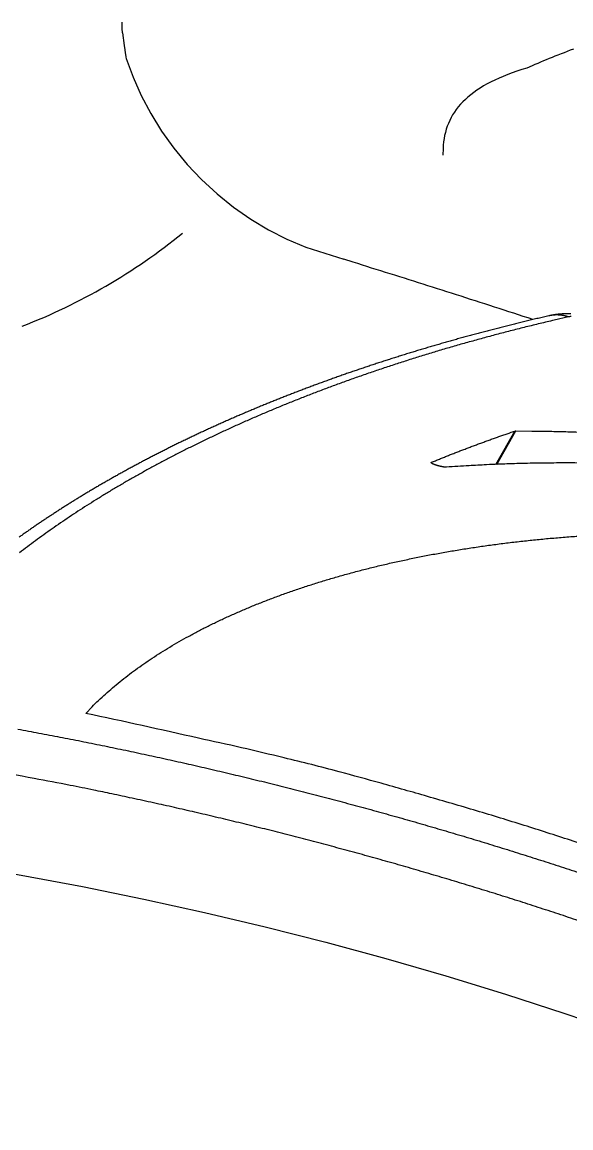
# Model space of a CAD drawing. Extents: x 527 to 614, y 487 to 635.
# Drawn here: x 540.7 to 543.43, y 525.26 to 530.76 of the extents above; entities that cross this region are included whole.
import ezdxf

# ---------------------------------------------------------------- set-up
doc = ezdxf.new("R2010")
doc.units = 0
doc.header["$MEASUREMENT"] = 0
for name, color, linetype in [('1', 4, 'Continuous'), ('204', 7, 'Continuous'), ('SPA', 2, 'Continuous')]:
    doc.layers.add(name, color=color, linetype=linetype)

# ---------------------------------------------------------------- blocks, each defined once
blk = doc.blocks.new('69')
at = {"layer": '204', "color": 4, "linetype": 'Continuous'}
for p, q in [((-4.1442, 4.4686), (-4.0495, 4.6343)), ((-4.1397, 4.4688), (-4.0443, 4.6349))]:
    blk.add_line(p, q, dxfattribs=at)
for points in [[(-3.8809, 5.2073), (-3.9075, 5.2011, 0.000639), (-3.934, 5.1949, 0.000643), (-3.9603, 5.1887, 0.000645), (-3.9867, 5.1824, 0.000648), (-4.0129, 5.176, 0.000647), (-4.0391, 5.1696, 0.000644), (-4.0651, 5.1632, 0.000644), (-4.0911, 5.1566, 0.000645), (-4.1171, 5.1501, 0.000648), (-4.1429, 5.1435, 0.000653), (-4.1687, 5.1368, 0.000657), (-4.1943, 5.1301, 0.000659), (-4.2199, 5.1233, 0.000661), (-4.2455, 5.1165, 0.000661), (-4.2709, 5.1096, 0.000663), (-4.2963, 5.1027, 0.000664), (-4.3215, 5.0957, 0.000665), (-4.3467, 5.0887, 0.000666), (-4.3718, 5.0816, 0.000667), (-4.3969, 5.0745, 0.000668), (-4.4218, 5.0673, 0.00067), (-4.4467, 5.0601, 0.000672), (-4.4715, 5.0528, 0.000674), (-4.4962, 5.0455, 0.000677), (-4.5208, 5.0381, 0.000679), (-4.5454, 5.0307, 0.000681), (-4.5698, 5.0232, 0.000684), (-4.5942, 5.0157, 0.000686), (-4.6185, 5.0081, 0.000688), (-4.6427, 5.0005, 0.00069), (-4.6668, 4.9929, 0.000693), (-4.6909, 4.9852, 0.000695), (-4.7149, 4.9774, 0.000698), (-4.7387, 4.9696, 0.0007), (-4.7625, 4.9618, 0.000703), (-4.7862, 4.9539, 0.000705), (-4.8099, 4.9459, 0.000708), (-4.8334, 4.9379, 0.00071), (-4.8569, 4.9299, 0.000712), (-4.8803, 4.9218, 0.000714), (-4.9036, 4.9137, 0.000717), (-4.9268, 4.9055, 0.000719), (-4.9499, 4.8973, 0.000722), (-4.9729, 4.889, 0.000724), (-4.9959, 4.8807, 0.000727), (-5.0188, 4.8723, 0.000729), (-5.0415, 4.8639, 0.000732), (-5.0642, 4.8555, 0.000734), (-5.0869, 4.847, 0.000737), (-5.1094, 4.8385, 0.00074), (-5.1318, 4.8299, 0.000742), (-5.1542, 4.8213, 0.000745), (-5.1765, 4.8126, 0.000748), (-5.1986, 4.8039, 0.00075), (-5.2207, 4.7951, 0.000753), (-5.2428, 4.7864, 0.000756), (-5.2647, 4.7775, 0.000759), (-5.2865, 4.7686, 0.000762), (-5.3083, 4.7597, 0.000765), (-5.3299, 4.7507, 0.000767), (-5.3515, 4.7417, 0.000771), (-5.373, 4.7327, 0.000773), (-5.3944, 4.7236, 0.000776), (-5.4157, 4.7145, 0.000779), (-5.437, 4.7053, 0.000783), (-5.4581, 4.6961, 0.000785), (-5.4792, 4.6868, 0.000789), (-5.5001, 4.6775, 0.000792), (-5.521, 4.6682, 0.000795), (-5.5418, 4.6588, 0.000799), (-5.5625, 4.6494, 0.000802), (-5.5831, 4.6399, 0.000806), (-5.6036, 4.6304, 0.00081), (-5.6241, 4.6209, 0.000814), (-5.6444, 4.6113, 0.000818), (-5.6647, 4.6017, 0.000821), (-5.6848, 4.592, 0.000825), (-5.7049, 4.5823, 0.000829), (-5.7249, 4.5726, 0.000833), (-5.7448, 4.5628, 0.000837), (-5.7646, 4.553, 0.000841), (-5.7843, 4.5431, 0.000845), (-5.8039, 4.5332, 0.00085), (-5.8235, 4.5233, 0.000854), (-5.8429, 4.5133, 0.000858), (-5.8623, 4.5033, 0.000862), (-5.8816, 4.4933, 0.000866), (-5.9007, 4.4832, 0.000871), (-5.9198, 4.473, 0.000875), (-5.9388, 4.4629, 0.000879), (-5.9577, 4.4527, 0.000884), (-5.9765, 4.4424, 0.000888), (-5.9953, 4.4322, 0.000893), (-6.0139, 4.4219, 0.000897), (-6.0324, 4.4115, 0.000902), (-6.0509, 4.4011, 0.000906), (-6.0692, 4.3907, 0.000911), (-6.0875, 4.3802, 0.000916), (-6.1057, 4.3697, 0.000921), (-6.1238, 4.3592, 0.000925), (-6.1417, 4.3486, 0.00093), (-6.1596, 4.338, 0.000935), (-6.1774, 4.3274, 0.00094), (-6.1952, 4.3167, 0.000945), (-6.2128, 4.306, 0.00095), (-6.2303, 4.2953, 0.000955), (-6.2477, 4.2845, 0.00096), (-6.2651, 4.2737, 0.000965), (-6.2823, 4.2628, 0.00097), (-6.2995, 4.2519, 0.000975), (-6.3165, 4.241, 0.00098), (-6.3335, 4.23, 0.000986), (-6.3504, 4.219, 0.000991), (-6.3671, 4.208, 0.000996), (-6.3838, 4.1969, 0.001002), (-6.4004, 4.1858, 0.001007), (-6.4169, 4.1747, 0.001013), (-6.4333, 4.1635, 0.001018), (-6.4496, 4.1523, 0.001024), (-6.4658, 4.1411, 0.001029), (-6.482, 4.1298, 0.001035), (-6.498, 4.1185, 0.00104), (-6.5139, 4.1072, 0.001046)], [(-3.7828, 5.202), (-3.8539, 5.1857, 0.00171), (-3.9243, 5.169, 0.001738), (-3.9942, 5.1519, 0.001757), (-4.0635, 5.1344, 0.001764), (-4.1321, 5.1166, 0.001776), (-4.2002, 5.0984, 0.001789), (-4.2676, 5.0798, 0.001804), (-4.3345, 5.0609, 0.001817), (-4.4007, 5.0417, 0.001832), (-4.4663, 5.022, 0.001846), (-4.5313, 5.0021, 0.001863), (-4.5957, 4.9818, 0.001877), (-4.6594, 4.9611, 0.001895), (-4.7225, 4.9402, 0.00191), (-4.785, 4.9189, 0.001929), (-4.8469, 4.8973, 0.001945), (-4.9081, 4.8754, 0.001965), (-4.9686, 4.8531, 0.001983), (-5.0285, 4.8306, 0.002004), (-5.0878, 4.8077, 0.002024), (-5.1464, 4.7845, 0.002047), (-5.2044, 4.7611, 0.002068), (-5.2617, 4.7373, 0.002092), (-5.3184, 4.7133, 0.002114), (-5.3744, 4.6889, 0.00214), (-5.4297, 4.6643, 0.002164), (-5.4844, 4.6394, 0.002191), (-5.5384, 4.6143, 0.002216), (-5.5917, 4.5888, 0.002245), (-5.6443, 4.5631, 0.002271), (-5.6963, 4.5371, 0.002302), (-5.7476, 4.5109, 0.00233), (-5.7982, 4.4844, 0.002363), (-5.8481, 4.4577, 0.002393), (-5.8973, 4.4307, 0.002427), (-5.9458, 4.4035, 0.00246), (-5.9936, 4.3761, 0.002497), (-6.0407, 4.3484, 0.002532), (-6.0872, 4.3204, 0.002571), (-6.1329, 4.2923, 0.002608), (-6.1779, 4.2639, 0.002649), (-6.2222, 4.2353, 0.002688), (-6.2658, 4.2065, 0.002732), (-6.3087, 4.1774, 0.002773), (-6.3508, 4.1482, 0.002819), (-6.3923, 4.1187, 0.002863), (-6.433, 4.0891, 0.002911), (-6.473, 4.0592, 0.002957), (-6.5122, 4.0292, 0.003008)], [(-3.7705, 5.2174, 0.000848), (-3.7731, 5.2175, 0.000857), (-3.7758, 5.2175, 0.000865), (-3.7784, 5.2175, 0.000873), (-3.781, 5.2175, 0.00089), (-3.7836, 5.2175, 0.00092), (-3.7862, 5.2174, 0.000948), (-3.7888, 5.2174, 0.00098), (-3.7914, 5.2174, 0.001009), (-3.794, 5.2173, 0.001041), (-3.7965, 5.2172, 0.001069), (-3.7991, 5.2172, 0.001099), (-3.8017, 5.2171, 0.001127), (-3.8042, 5.217, 0.001156), (-3.8068, 5.2169, 0.001183), (-3.8093, 5.2168, 0.001211), (-3.8119, 5.2166, 0.001237), (-3.8144, 5.2165, 0.001264), (-3.817, 5.2163, 0.001288), (-3.8195, 5.2161, 0.001314), (-3.8221, 5.2159, 0.001337), (-3.8246, 5.2157, 0.001362), (-3.8271, 5.2155, 0.001383), (-3.8297, 5.2153, 0.001406), (-3.8322, 5.2151, 0.001425), (-3.8347, 5.2148, 0.001446), (-3.8373, 5.2145, 0.001465), (-3.8398, 5.2142, 0.001487), (-3.8424, 5.2139, 0.001499), (-3.8449, 5.2136, 0.001506), (-3.8474, 5.2133, 0.001535), (-3.85, 5.2129, 0.001584), (-3.8525, 5.2125, 0.001548), (-3.8551, 5.2122, 0.001452), (-3.8576, 5.2117, 0.001622), (-3.8602, 5.2113, 0.001961), (-3.8629, 5.2109, 0.001479), (-3.8653, 5.2104, 0.000475), (-3.8676, 5.21, 0.00213), (-3.8705, 5.2095, 0.003688), (-3.875, 5.2085, 0.001783), (-3.8809, 5.2073, 0.000935)], [(-3.7828, 5.202), (-3.7858, 5.203, 0.004345), (-3.7889, 5.2039, 0.00428), (-3.7919, 5.2048, 0.00427), (-3.795, 5.2057, 0.004332), (-3.7981, 5.2065, 0.004366), (-3.8012, 5.2072, 0.004393), (-3.8044, 5.2079, 0.004414), (-3.8076, 5.2086, 0.004448), (-3.8108, 5.2091, 0.004472), (-3.814, 5.2097, 0.004504), (-3.8173, 5.2101, 0.004524), (-3.8205, 5.2106, 0.004551), (-3.8238, 5.2109, 0.004576), (-3.8271, 5.2112, 0.004612), (-3.8304, 5.2114, 0.004619), (-3.8338, 5.2116, 0.004615), (-3.8371, 5.2117, 0.004674), (-3.8405, 5.2118, 0.004796), (-3.8438, 5.2118, 0.004672), (-3.8472, 5.2117, 0.004374), (-3.8505, 5.2115, 0.004854), (-3.8539, 5.2113, 0.005826), (-3.8574, 5.211, 0.004413), (-3.8607, 5.2107, 0.001477), (-3.8637, 5.2104, 0.006284), (-3.8675, 5.2098, 0.010866), (-3.8733, 5.2088, 0.005294), (-3.8809, 5.2073, 0.00279)], [(-3.7702, 5.2043, 0.0042), (-3.7731, 5.2038, 0.00802), (-3.7774, 5.2031, 0.004306), (-3.7828, 5.202, 0.002382)], [(-4.4645, 4.4789), (-4.4545, 4.483, -0.000403), (-4.4445, 4.4871, -0.000402), (-4.4345, 4.4911, -0.000401), (-4.4245, 4.4952, -0.0004), (-4.4145, 4.4992, -0.000399), (-4.4044, 4.5033, -0.000398), (-4.3943, 4.5073, -0.000398), (-4.3842, 4.5113, -0.000397), (-4.3741, 4.5153, -0.000396), (-4.3639, 4.5193, -0.000395), (-4.3537, 4.5233, -0.000394), (-4.3435, 4.5273, -0.000394), (-4.3333, 4.5312, -0.000393), (-4.3231, 4.5352, -0.000392), (-4.3128, 4.5391, -0.000391), (-4.3026, 4.5431, -0.00039), (-4.2923, 4.547, -0.00039), (-4.2819, 4.5509, -0.000389), (-4.2716, 4.5548, -0.000388), (-4.2612, 4.5587, -0.000387), (-4.2508, 4.5626, -0.000386), (-4.2404, 4.5665, -0.000385), (-4.23, 4.5703, -0.000385), (-4.2195, 4.5742, -0.000385), (-4.2091, 4.578, -0.000383), (-4.1986, 4.5818, -0.00038), (-4.1881, 4.5857, -0.000383), (-4.1775, 4.5895, -0.00039), (-4.167, 4.5933, -0.000378), (-4.1564, 4.5971, -0.000352), (-4.1459, 4.6008, -0.000388), (-4.1352, 4.6046, -0.000462), (-4.1242, 4.6085, -0.000349), (-4.1139, 4.6121, -0.000119), (-4.1045, 4.6154, -0.000492), (-4.0925, 4.6196, -0.000843), (-4.0739, 4.626, -0.00041), (-4.0495, 4.6343, -0.000217)], [(-4.0495, 4.6343), (-4.0494, 4.6344, -0.003825), (-4.0493, 4.6344, -0.003679), (-4.0492, 4.6344, -0.003529), (-4.0491, 4.6345, -0.003386), (-4.049, 4.6345, -0.003248), (-4.0489, 4.6345, -0.003123), (-4.0488, 4.6345, -0.003001), (-4.0487, 4.6346, -0.002888), (-4.0486, 4.6346, -0.002778), (-4.0485, 4.6346, -0.002677), (-4.0484, 4.6346, -0.002578), (-4.0483, 4.6346, -0.002487), (-4.0482, 4.6347, -0.002398), (-4.048, 4.6347, -0.002316), (-4.0479, 4.6347, -0.002236), (-4.0478, 4.6347, -0.002162), (-4.0477, 4.6347, -0.002089), (-4.0476, 4.6348, -0.002023), (-4.0474, 4.6348, -0.001957), (-4.0473, 4.6348, -0.001897), (-4.0472, 4.6348, -0.001836), (-4.047, 4.6348, -0.001781), (-4.0469, 4.6348, -0.001727), (-4.0468, 4.6348, -0.00168), (-4.0466, 4.6349, -0.001627), (-4.0465, 4.6349, -0.001571), (-4.0463, 4.6349, -0.00154), (-4.0462, 4.6349, -0.001528), (-4.046, 4.6349, -0.001443), (-4.0459, 4.6349, -0.001313), (-4.0457, 4.6349, -0.001412), (-4.0456, 4.6349, -0.001634), (-4.0454, 4.6349, -0.001205), (-4.0453, 4.6349, -0.000408), (-4.0451, 4.6349, -0.001649), (-4.045, 4.6349, -0.002704), (-4.0447, 4.6349, -0.001269), (-4.0443, 4.6349, -0.00066)], [(-4.0443, 4.6349), (-3.9654, 4.6345, -0.002145), (-3.8861, 4.6335, -0.002105), (-3.8061, 4.6317, -0.002085), (-3.7256, 4.6293, -0.002091)], [(-4.3902, 4.4548), (-4.3908, 4.4548, -0.005208), (-4.3914, 4.4548, -0.004781), (-4.392, 4.4547, -0.004359), (-4.3927, 4.4547, -0.003982), (-4.3934, 4.4548, -0.003655), (-4.3941, 4.4548, -0.003382), (-4.3949, 4.4548, -0.003135), (-4.3956, 4.4548, -0.002925), (-4.3964, 4.4549, -0.002733), (-4.3972, 4.455, -0.002569), (-4.3981, 4.455, -0.002418), (-4.399, 4.4551, -0.002289), (-4.3998, 4.4552, -0.002169), (-4.4007, 4.4553, -0.002065), (-4.4017, 4.4554, -0.001969), (-4.4026, 4.4555, -0.001886), (-4.4036, 4.4557, -0.001808), (-4.4046, 4.4558, -0.00174), (-4.4056, 4.4559, -0.001677), (-4.4066, 4.4561, -0.001622), (-4.4076, 4.4563, -0.00157), (-4.4087, 4.4565, -0.001528), (-4.4098, 4.4566, -0.001479), (-4.4109, 4.4568, -0.001437), (-4.412, 4.457, -0.001403), (-4.4131, 4.4573, -0.001366), (-4.4142, 4.4575, -0.001334), (-4.4153, 4.4577, -0.001308), (-4.4164, 4.4579, -0.001283), (-4.4175, 4.4582, -0.001261), (-4.4187, 4.4584, -0.001242), (-4.4198, 4.4587, -0.001225), (-4.421, 4.4589, -0.001211), (-4.4221, 4.4592, -0.001199), (-4.4232, 4.4595, -0.00119), (-4.4244, 4.4598, -0.001182), (-4.4255, 4.4601, -0.001177), (-4.4267, 4.4604, -0.001174), (-4.4278, 4.4607, -0.001173), (-4.429, 4.461, -0.001174), (-4.4301, 4.4613, -0.001178), (-4.4313, 4.4616, -0.001184), (-4.4324, 4.4619, -0.001191), (-4.4335, 4.4622, -0.0012), (-4.4347, 4.4626, -0.001213), (-4.4358, 4.4629, -0.001229), (-4.4369, 4.4632, -0.001242), (-4.438, 4.4636, -0.001259), (-4.4391, 4.4639, -0.001281), (-4.4402, 4.4643, -0.001299), (-4.4413, 4.4646, -0.001324), (-4.4423, 4.465, -0.001349), (-4.4434, 4.4653, -0.00138), (-4.4444, 4.4657, -0.001413), (-4.4454, 4.466, -0.001451), (-4.4464, 4.4664, -0.001491), (-4.4474, 4.4667, -0.001538), (-4.4483, 4.4671, -0.001588), (-4.4493, 4.4674, -0.001645), (-4.4502, 4.4678, -0.001707), (-4.4511, 4.4681, -0.001777), (-4.452, 4.4685, -0.001853), (-4.4528, 4.4688, -0.001939), (-4.4537, 4.4692, -0.002033), (-4.4545, 4.4695, -0.00214), (-4.4553, 4.4699, -0.002256), (-4.456, 4.4702, -0.00239), (-4.4568, 4.4706, -0.002536), (-4.4575, 4.4709, -0.002704), (-4.4582, 4.4713, -0.00289), (-4.4589, 4.4716, -0.003105), (-4.4595, 4.4719, -0.003343), (-4.4601, 4.4723, -0.003622), (-4.4607, 4.4726, -0.003936), (-4.4613, 4.4729, -0.004302), (-4.4618, 4.4732, -0.004715), (-4.4623, 4.4736, -0.005218), (-4.4628, 4.4739, -0.005792), (-4.4632, 4.4742, -0.006467), (-4.4636, 4.4745, -0.007306), (-4.464, 4.4748, -0.008345), (-4.4643, 4.4751, -0.009472), (-4.4647, 4.4754, -0.010932), (-4.4649, 4.4756, -0.012645), (-4.4652, 4.4759, -0.014788), (-4.4654, 4.4762, -0.017233), (-4.4655, 4.4764, -0.02064), (-4.4657, 4.4767, -0.024961), (-4.4658, 4.4769, -0.028895), (-4.4658, 4.4771, -0.031271), (-4.4658, 4.4773, -0.039303), (-4.4658, 4.4776, -0.051996), (-4.4658, 4.4778, -0.040934), (-4.4657, 4.4779, -0.013685), (-4.4656, 4.4781, -0.055409), (-4.4654, 4.4783, -0.076704), (-4.465, 4.4786, -0.028185), (-4.4645, 4.4789, -0.012952)], [(-3.7243, 4.4754, 0.001493), (-3.7773, 4.4757, 0.001524), (-3.83, 4.4756, 0.001487), (-3.8823, 4.4753, 0.001394), (-3.9339, 4.4746, 0.001536), (-3.9861, 4.4736, 0.001827), (-4.0392, 4.4722, 0.001404), (-4.0889, 4.4707, 0.000506), (-4.1337, 4.4692, 0.001965), (-4.1905, 4.4666, 0.0034), (-4.2772, 4.4617, 0.001691), (-4.3902, 4.4548, 0.000907)], [(-6.1836, 3.2304), (-6.1523, 3.2629, -0.007339), (-6.1195, 3.295, -0.007167), (-6.0854, 3.3265, -0.006942), (-6.0499, 3.3576, -0.006689), (-6.0131, 3.3882, -0.006455), (-5.9749, 3.4182, -0.00624), (-5.9355, 3.4477, -0.006028), (-5.8947, 3.4767, -0.005827), (-5.8527, 3.5052, -0.005632), (-5.8095, 3.5331, -0.00545), (-5.7651, 3.5604, -0.005273), (-5.7194, 3.5872, -0.005108), (-5.6725, 3.6135, -0.004948), (-5.6245, 3.6392, -0.004799), (-5.5753, 3.6643, -0.004655), (-5.5251, 3.6888, -0.004522), (-5.4736, 3.7127, -0.004392), (-5.4212, 3.736, -0.004272), (-5.3676, 3.7588, -0.004156), (-5.313, 3.7809, -0.004049), (-5.2573, 3.8024, -0.003945), (-5.2006, 3.8233, -0.00385), (-5.1429, 3.8435, -0.003757), (-5.0843, 3.8632, -0.003672), (-5.0247, 3.8821, -0.003589), (-4.9642, 3.9005, -0.003514), (-4.9027, 3.9181, -0.00344), (-4.8403, 3.9352, -0.003374), (-4.7771, 3.9515, -0.003308), (-4.7129, 3.9672, -0.00325), (-4.648, 3.9821, -0.003191), (-4.5822, 3.9964, -0.00314), (-4.5156, 4.01, -0.003088), (-4.4482, 4.0229, -0.003043), (-4.3801, 4.0351, -0.002998), (-4.3112, 4.0466, -0.002958), (-4.2415, 4.0574, -0.002919), (-4.1712, 4.0674, -0.002886), (-4.1002, 4.0767, -0.00285), (-4.0285, 4.0852, -0.002821), (-3.9561, 4.093, -0.002792), (-3.8831, 4.1001, -0.002758), (-3.8093, 4.1063, -0.002724), (-3.7346, 4.1119, -0.002703)], [(-3.5436, 2.5228, 0.002854), (-3.7733, 2.5994, 0.002668), (-4.0035, 2.6733, 0.002978), (-4.2398, 2.7457, 0.003601), (-4.4839, 2.817, 0.002706), (-4.7143, 2.8825, 0.000853), (-4.9236, 2.9405, 0.003911), (-5.1966, 3.0091, 0.006791), (-5.6226, 3.1069, 0.003279), (-6.1836, 3.2304, 0.001714)], [(-6.5211, 3.1521, -0.001281), (-6.4163, 3.1326, -0.001281), (-6.3115, 3.1126, -0.001281), (-6.2068, 3.0921, -0.001281), (-6.1022, 3.071, -0.001281), (-5.9977, 3.0494, -0.001281), (-5.8933, 3.0272, -0.00128), (-5.789, 3.0045, -0.001281), (-5.6848, 2.9812, -0.001281), (-5.5808, 2.9575, -0.001281), (-5.4769, 2.9331, -0.001281), (-5.3731, 2.9083, -0.001281), (-5.2694, 2.8829, -0.001281), (-5.1658, 2.857, -0.001282), (-5.0624, 2.8305, -0.001282), (-4.9591, 2.8036, -0.001282), (-4.8559, 2.776, -0.001283), (-4.7529, 2.748, -0.001283), (-4.65, 2.7194, -0.001283), (-4.5473, 2.6903, -0.001283), (-4.4447, 2.6606, -0.001282), (-4.3423, 2.6304, -0.001282), (-4.24, 2.5997, -0.001282), (-4.1379, 2.5685, -0.001282), (-4.0359, 2.5367, -0.001282), (-3.9341, 2.5044, -0.001282), (-3.8325, 2.4716, -0.001282), (-3.731, 2.4383, -0.001282)], [(-3.7081, 2.1909, 0.001281), (-3.8084, 2.2244, 0.001281), (-3.9089, 2.2575, 0.001281), (-4.0096, 2.29, 0.001281), (-4.1104, 2.322, 0.001281), (-4.2114, 2.3534, 0.001281), (-4.3125, 2.3844, 0.001281), (-4.4138, 2.4148, 0.001281), (-4.5152, 2.4447, 0.001282), (-4.6168, 2.4741, 0.001282), (-4.7186, 2.5029, 0.001282), (-4.8204, 2.5313, 0.001281), (-4.9225, 2.559, 0.001282), (-5.0246, 2.5863, 0.001284), (-5.1269, 2.6131, 0.001281), (-5.2294, 2.6393, 0.001273), (-5.3319, 2.665, 0.001284), (-5.4346, 2.6901, 0.001309), (-5.5376, 2.7148, 0.001272), (-5.6403, 2.7388, 0.001188), (-5.7426, 2.7623, 0.00131), (-5.8465, 2.7854, 0.001562), (-5.9531, 2.8085, 0.001186), (-6.0532, 2.8299, 0.000407), (-6.1438, 2.849, 0.001672), (-6.2603, 2.8722, 0.002878), (-6.44, 2.9065, 0.001408), (-6.6756, 2.9505, 0.000746)]]:
    blk.add_lwpolyline(points, format="xyb", dxfattribs=at)
blk = doc.blocks.new('2010VANGUARD')
at = {"layer": '1', "color": 3, "linetype": 'Continuous'}
blk.add_lwpolyline([(12.2605, 21.6997), (12.5689, 21.667), (12.8768, 21.6295), (13.1841, 21.587), (13.4906, 21.5396), (13.7964, 21.4873), (14.1012, 21.4301), (14.4051, 21.3681), (14.708, 21.3012), (15.0098, 21.2295), (15.3104, 21.153), (15.6097, 21.0717), (15.9077, 20.9856), (16.2043, 20.8948), (16.4994, 20.7992), (16.793, 20.699), (17.0849, 20.5941), (17.375, 20.4845), (17.6635, 20.3703), (17.95, 20.2515), (18.2346, 20.1282)], dxfattribs=at)
at = {"layer": 'SPA'}
blk.add_line((14.2991, 25.6761), (14.308, 25.6126), dxfattribs=at)
for points in [[(16.5421, 25.5947), (16.5264, 25.5889), (16.5109, 25.583), (16.4955, 25.5772), (16.4803, 25.5713), (16.4652, 25.5654), (16.4503, 25.5595), (16.4356, 25.5536), (16.421, 25.5477), (16.4066, 25.5418), (16.3924, 25.5359), (16.3783, 25.53), (16.3644, 25.5241), (16.3506, 25.5181), (16.3371, 25.5122), (16.3104, 25.5003)], [(14.2991, 25.6761), (14.299, 25.6788), (14.2989, 25.6814), (14.2988, 25.6841), (14.2987, 25.6868), (14.2986, 25.6894), (14.2986, 25.6921), (14.2985, 25.6948), (14.2984, 25.6974), (14.2984, 25.7001), (14.2983, 25.7027), (14.2982, 25.7054), (14.2982, 25.708), (14.2981, 25.7107), (14.2981, 25.7133), (14.2981, 25.716), (14.298, 25.7186), (14.298, 25.7213), (14.298, 25.7239), (14.2979, 25.7292)], [(14.308, 25.6126), (14.3085, 25.6094), (14.309, 25.6062), (14.3094, 25.603), (14.3099, 25.5998), (14.3104, 25.5966), (14.3108, 25.5934), (14.3113, 25.5901), (14.3118, 25.5869), (14.3123, 25.5837), (14.3128, 25.5804), (14.3132, 25.5772), (14.3137, 25.5739), (14.3142, 25.5707), (14.3147, 25.5674), (14.3152, 25.5642), (14.3157, 25.5609), (14.3162, 25.5576), (14.3167, 25.5543), (14.3177, 25.5478)], [(14.3177, 25.5478), (14.3519, 25.4553), (14.3927, 25.3639), (14.4401, 25.2741), (14.4941, 25.1867), (14.5544, 25.1024), (14.6208, 25.0218), (14.6928, 24.9457), (14.7699, 24.8746), (14.8516, 24.809), (14.9372, 24.7494), (15.0261, 24.6961), (15.1176, 24.6494), (15.2109, 24.6094), (15.4002, 24.5495)], [(16.3104, 25.5003), (16.2855, 25.4927), (16.2613, 25.4847), (16.2379, 25.4765), (16.2152, 25.4681), (16.1933, 25.4594), (16.1722, 25.4504), (16.1519, 25.4411), (16.1323, 25.4315), (16.1136, 25.4217), (16.0956, 25.4116), (16.0784, 25.4012), (16.0621, 25.3905), (16.0465, 25.3795), (16.0317, 25.3682), (16.0177, 25.3567), (16.0045, 25.3448), (15.992, 25.3327), (15.9804, 25.3203), (15.9696, 25.3076), (15.9595, 25.2946), (15.9501, 25.2813), (15.9415, 25.2678), (15.9337, 25.254), (15.9266, 25.2399), (15.9202, 25.2255), (15.9145, 25.2109), (15.9095, 25.196), (15.9053, 25.1808), (15.9016, 25.1654), (15.8987, 25.1497), (15.8964, 25.1338), (15.8947, 25.1176), (15.8936, 25.1012), (15.8932, 25.0676)], [(16.3405, 24.25), (16.3166, 24.2578), (16.2927, 24.2656), (16.2688, 24.2734), (16.2449, 24.2812), (16.2211, 24.289), (16.1973, 24.2967), (16.1735, 24.3044), (16.1497, 24.3121), (16.1259, 24.3198), (16.1021, 24.3275), (16.0784, 24.3352), (16.0546, 24.3428), (16.0309, 24.3504), (16.0073, 24.358), (15.9836, 24.3656), (15.9599, 24.3732), (15.9363, 24.3807), (15.9127, 24.3882), (15.8891, 24.3957), (15.8656, 24.4032), (15.842, 24.4107), (15.8185, 24.4182), (15.795, 24.4256), (15.7716, 24.433), (15.7481, 24.4404), (15.7247, 24.4478), (15.7013, 24.4552), (15.678, 24.4625), (15.6546, 24.4699), (15.6314, 24.4772), (15.6081, 24.4845), (15.5849, 24.4918), (15.5617, 24.4991), (15.5385, 24.5063), (15.5154, 24.5136), (15.4923, 24.5208), (15.4692, 24.528), (15.4462, 24.5352), (15.4002, 24.5495)]]:
    blk.add_lwpolyline(points, dxfattribs=at)
blk.add_arc((12.7486, 26.9482), 2.9267, 291.0638, 309.1828, dxfattribs=at)
at = {"layer": '1'}
blk.add_blockref('69', (20.3003, 19.0611), dxfattribs=at)

msp = doc.modelspace()

# ---------------------------------------------------------------- block references
at = {"layer": '1'}
msp.add_blockref('2010VANGUARD', (526.9005, 505.0267), dxfattribs=at)

doc.saveas('drawing.dxf')
